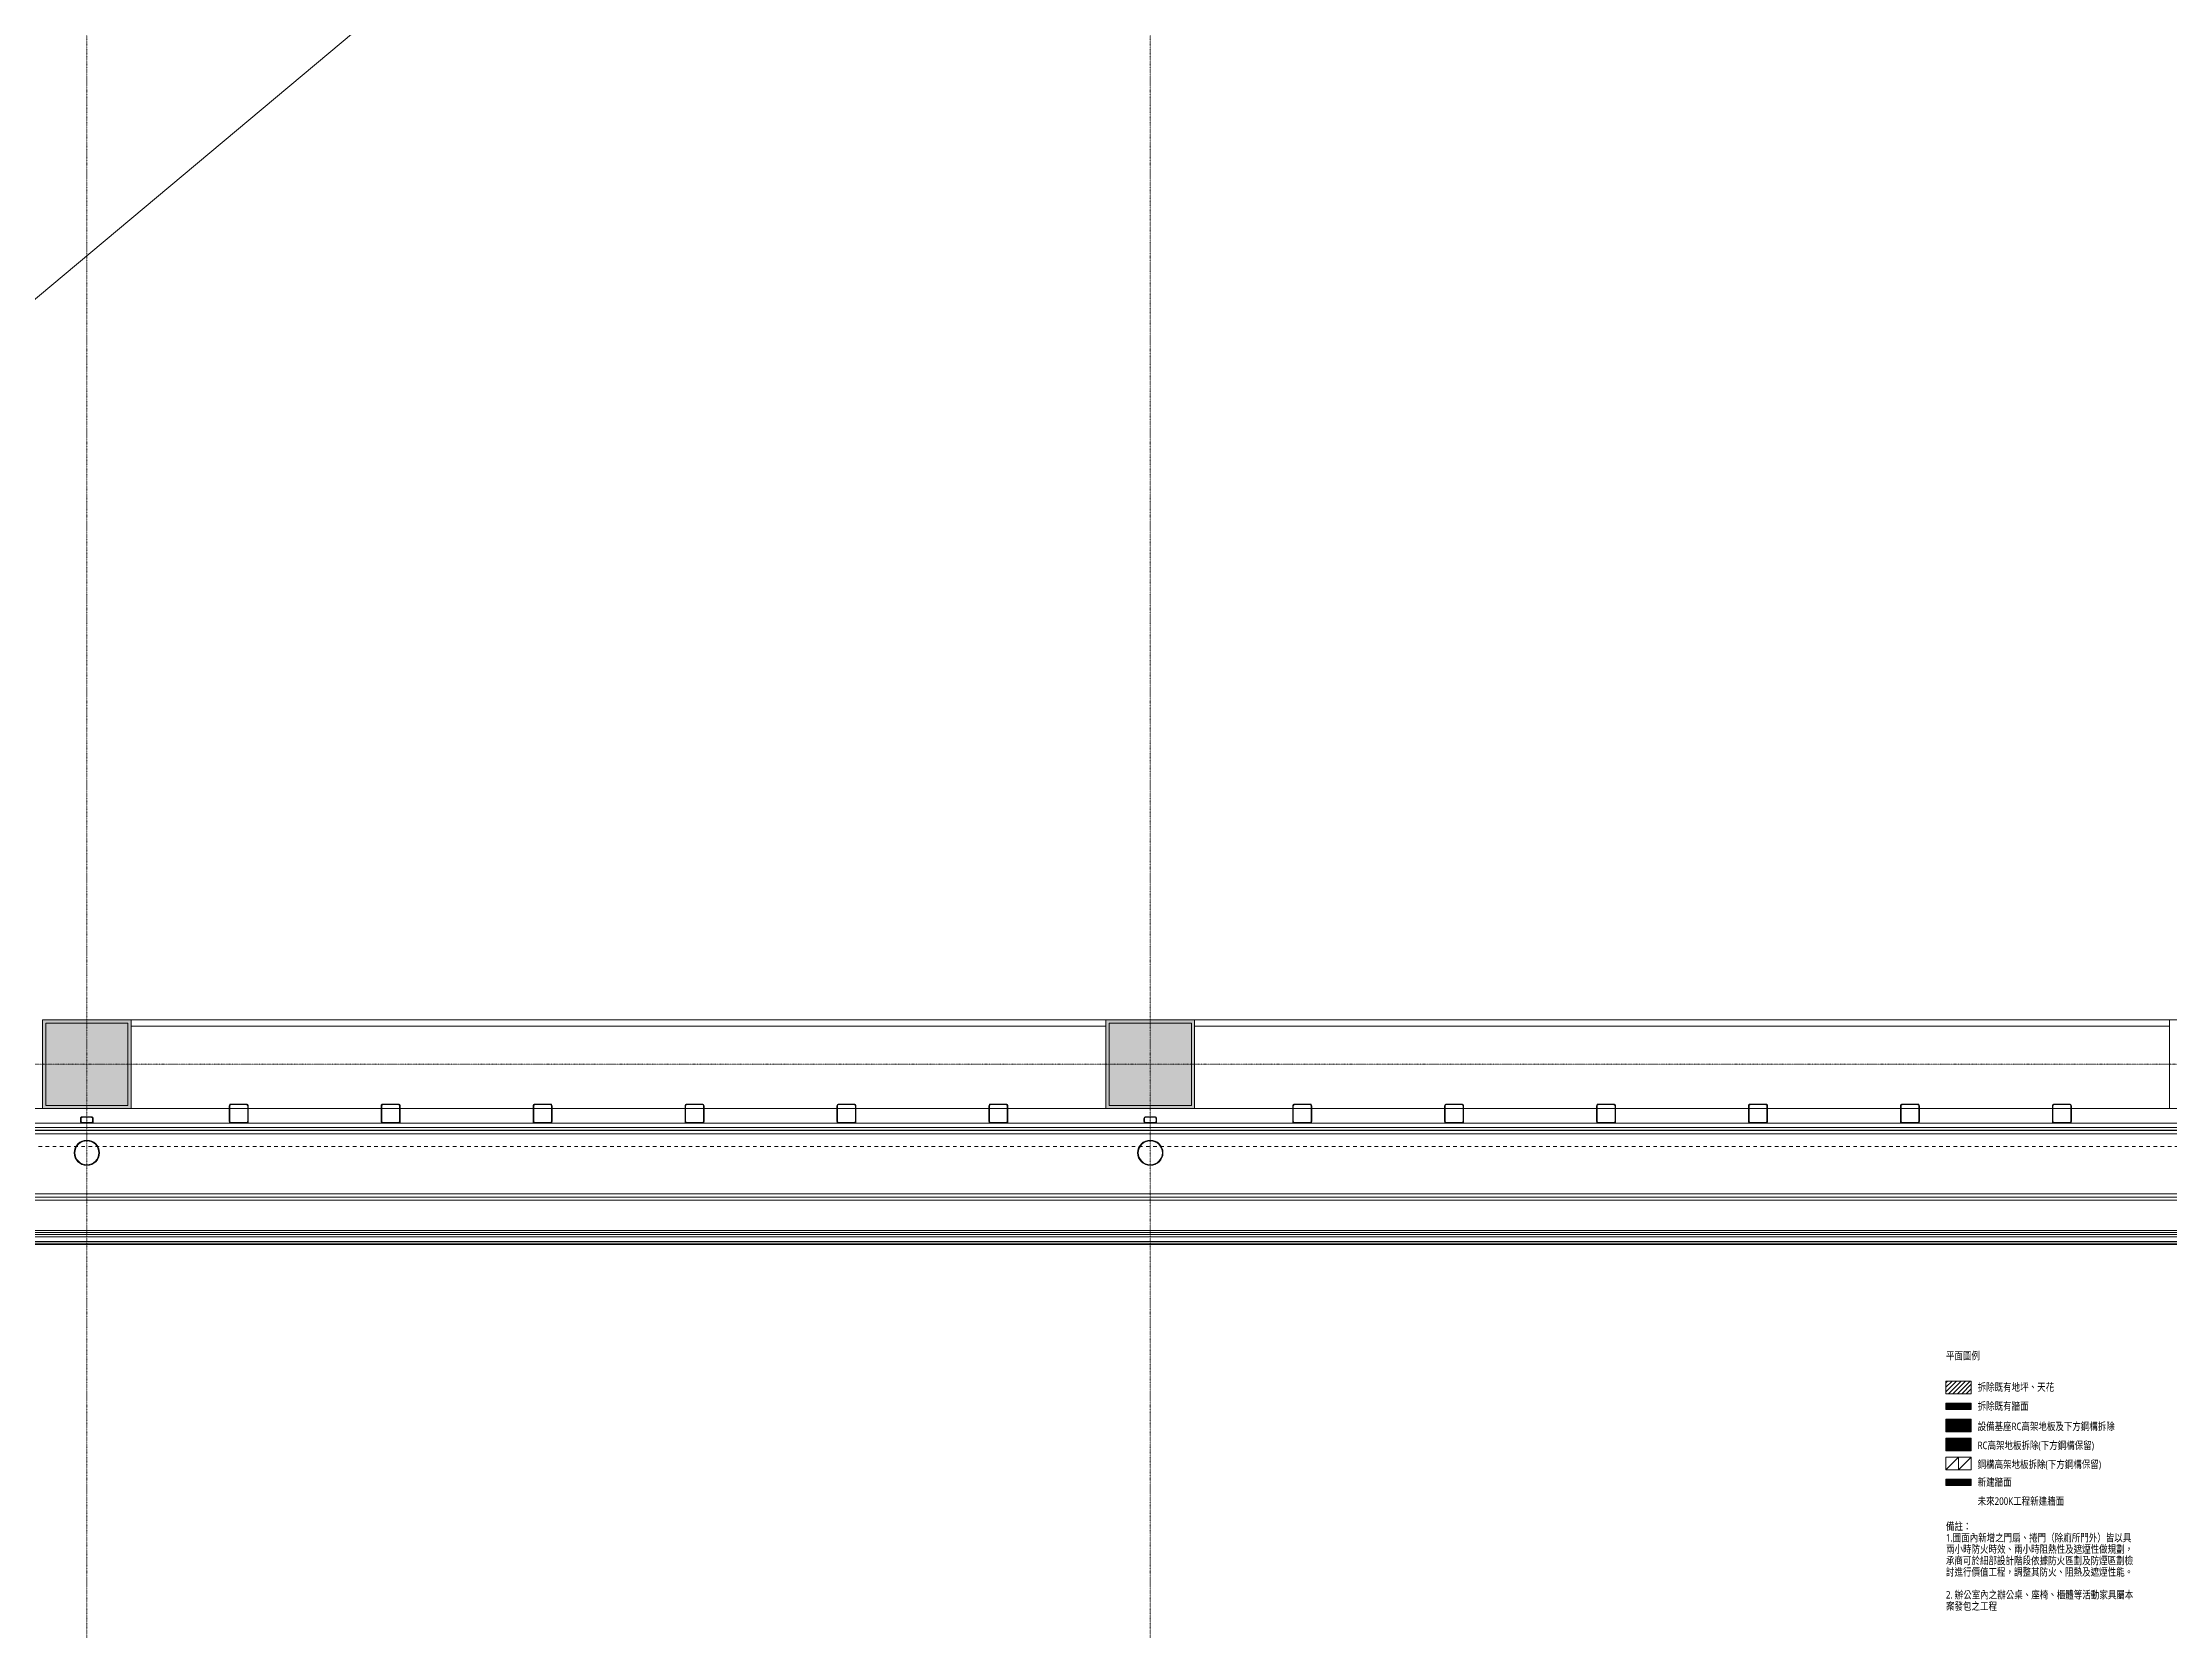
# Model space of a CAD drawing. Extents: x -32000 to 401936, y -48083 to 131250.
# Drawn here: x 26050 to 42850, y -4473 to 8071 of the extents above; entities that cross this region are included whole.
import ezdxf

# ---------------------------------------------------------------- set-up
doc = ezdxf.new("R2010")
doc.units = 0
doc.header["$LTSCALE"] = 10
for name, pattern in [('H12PL4$0$JJP_三點線', [0.9, 0.3, -0.15, 0, -0.15, 0, -0.15, 0, -0.15]), ('H12PL4$0$JJP_虛線(退縮線、投影線、地下室範圍、非屬本工程、圖面分區)', [0.45, 0.3, -0.15]), ('H12PL4$0$Wipeout_Contour', [1, 0, -1]), ('XFM7P40ICA$0$H12PL4$0$DOTK1', [0.01, 0.005, -0.005]), ('XFM7P40ICA$0$H12PL4$0$JJP_三點線', [0.9, 0.3, -0.15, 0, -0.15, 0, -0.15, 0, -0.15]), ('XFM7P40ICA$0$H12PL4$0$JJP_虛線(退縮線、投影線、地下室範圍、非屬本工程、圖面分區)', [0.45, 0.3, -0.15]), ('XFM7P40ICA$0$H12PL4$0$TAI_虛線', [5.644, 2.822, -2.822])]:
    doc.linetypes.add(name, pattern=pattern)
for name, color, linetype in [('H12PL4$0$A-OBJE-2D', 252, 'Continuous'), ('H12PL4$0$A-OBJE-MEP', 252, 'Continuous'), ('H12PL4$0$A-TEXT-修改說明.50K', 252, 'Continuous'), ('H12PL4$0$A-WALL-EX', 252, 'Continuous'), ('H12PL4$0$Hattch', 252, 'Continuous'), ('H12PL4$0$S-COL', 252, 'Continuous'), ('H12PL4$0$S-GRID', 252, 'Continuous'), ('XFM7P40ICA$0$H12PL4$0$A-OBJE-MEP', 252, 'Continuous'), ('XFM7P40ICA$0$H12PL4$0$A-ROOF', 252, 'Continuous'), ('XFM7P40ICA$0$H12PL4$0$A-WALL-EX', 252, 'Continuous'), ('XFM7P40ICA$0$H12PL4$0$Hattch', 252, 'Continuous'), ('XFM7P40ICA$0$H12PL4$0$L40_19_DRAN', 252, 'Continuous'), ('XFM7P40ICA$0$H12PL4$0$L40_19_SIAGE1', 252, 'Continuous'), ('XFM7P40ICA$0$H12PL4$0$L40_19_SIAGE3', 252, 'Continuous'), ('XFM7P40ICA$0$H12PL4$0$L40_19_STEEL2', 252, 'Continuous'), ('XFM7P40ICA$0$H12PL4$0$L40_19_STEEL3', 252, 'Continuous'), ('XFM7P40ICA$0$H12PL4$0$L40_19_SUGATAD', 252, 'Continuous'), ('XFM7P40ICA$0$H12PL4$0$S-COL', 252, 'Continuous'), ('XFM7P40ICA$0$H12PL4$0$S-GRID', 252, 'Continuous')]:
    doc.layers.add(name, color=color, linetype=linetype)
doc.styles.add('H12PL4$0$Standard', font='', dxfattribs={"width": 0.8})
doc.styles.get('H12PL4$0$Standard').set_extended_font_data('Microsoft JhengHei')

# ---------------------------------------------------------------- blocks, each defined once
blk = doc.blocks.new('XFM7P40ICA$0$H12PL4')
at = {"layer": 'XFM7P40ICA$0$H12PL4$0$Hattch', "linetype": 'Continuous', "lineweight": 0}
for points in [[(26050, -350), (26750, -350), (26750, 350), (26050, 350)], [(34450, -350), (35150, -350), (35150, 350), (34450, 350)]]:
    blk.add_hatch(color=256, dxfattribs=at).paths.add_polyline_path(points)
at = {"layer": 'XFM7P40ICA$0$H12PL4$0$A-OBJE-MEP', "lineweight": 0, "flags": 128}
for points in [[(26495, -700, 1), (26305, -700, 1)], [(34895, -700, 1), (34705, -700, 1)]]:
    blk.add_lwpolyline(points, format="xyb", close=True, dxfattribs=at)
at = {"layer": 'XFM7P40ICA$0$H12PL4$0$A-OBJE-MEP', "lineweight": 0}
for centre in [(26400, -700), (34800, -700)]:
    blk.add_circle(centre, 100, dxfattribs=at)
at = {"layer": 'XFM7P40ICA$0$H12PL4$0$A-ROOF', "linetype": 'XFM7P40ICA$0$H12PL4$0$TAI_虛線', "lineweight": 0, "flags": 128}
blk.add_lwpolyline([(126735, -650), (17965, -650)], dxfattribs=at)
at = {"layer": 'XFM7P40ICA$0$H12PL4$0$A-WALL-EX', "linetype": 'XFM7P40ICA$0$H12PL4$0$JJP_虛線(退縮線、投影線、地下室範圍、非屬本工程、圖面分區)', "lineweight": 0}
for p, q in [((18000, -550), (126646.3, -550)), ((18000, -1050), (126646.3, -1050)), ((18000, -1330), (126700, -1330)), ((18000, -1345), (126700, -1345)), ((18000, -1365), (126700, -1365))]:
    blk.add_line(p, q, dxfattribs=at)
at = {"layer": 'XFM7P40ICA$0$H12PL4$0$A-WALL-EX', "lineweight": 0, "flags": 128}
for points in [[(126700, -465), (18000, -465)], [(18000, -500), (126700, -500)]]:
    blk.add_lwpolyline(points, dxfattribs=at)
at = {"layer": 'XFM7P40ICA$0$H12PL4$0$A-WALL-EX', "linetype": 'XFM7P40ICA$0$H12PL4$0$JJP_虛線(退縮線、投影線、地下室範圍、非屬本工程、圖面分區)', "lineweight": 0, "flags": 128}
for points in [[(126700, -520), (18000, -520)], [(126646.3, -525), (18000, -525)], [(126700, -1025), (18000, -1025)], [(18000, -1075), (126646.3, -1075)], [(126700, -1315), (18000, -1315)], [(18000, -1345), (126700, -1345)], [(126700, -1365), (18000, -1365)], [(18000, -1400), (126700, -1400)], [(18000, -1415), (126700, -1415)], [(18000, -1425), (126700, -1425)]]:
    blk.add_lwpolyline(points, dxfattribs=at)
at = {"layer": 'XFM7P40ICA$0$H12PL4$0$L40_19_DRAN', "lineweight": 0}
for centre in [(26400, -700), (34800, -700)]:
    blk.add_circle(centre, 100, dxfattribs=at)
at = {"layer": 'XFM7P40ICA$0$H12PL4$0$L40_19_SIAGE1', "lineweight": 0}
for p, q in [((26750, 350), (34450, 350)), ((35150, 350), (42850, 350)), ((126700, -500), (18000, -500))]:
    blk.add_line(p, q, dxfattribs=at)
at = {"layer": 'XFM7P40ICA$0$H12PL4$0$L40_19_SIAGE3', "lineweight": 0}
for p, q in [((26750, 300), (34450, 300)), ((35150, 300), (42850, 300)), ((17965, -465), (126735, -465))]:
    blk.add_line(p, q, dxfattribs=at)
at = {"layer": 'XFM7P40ICA$0$H12PL4$0$L40_19_STEEL2', "lineweight": 0, "flags": 128}
for points in [[(26050, -350), (26050, 350), (26750, 350), (26750, -350)], [(34450, -350), (34450, 350), (35150, 350), (35150, -350)], [(42850, -350), (42850, 350), (43550, 350), (43550, -350)], [(26075, -325), (26075, 325), (26725, 325), (26725, -325)], [(34475, -325), (34475, 325), (35125, 325), (35125, -325)]]:
    blk.add_lwpolyline(points, close=True, dxfattribs=at)
at = {"layer": 'XFM7P40ICA$0$H12PL4$0$L40_19_STEEL3', "lineweight": 0, "flags": 128}
for points in [[(27661.5, -315), (27538.5, -315, 0.4142136), (27525, -328.5), (27525, -451.5, 0.4142136), (27538.5, -465), (27661.5, -465, 0.4142136), (27675, -451.5), (27675, -328.5, 0.4142136)], [(27661.5, -319.5), (27538.5, -319.5, 0.4142136), (27529.5, -328.5), (27529.5, -451.5, 0.4142136), (27538.5, -460.5), (27661.5, -460.5, 0.4142136), (27670.5, -451.5), (27670.5, -328.5, 0.4142136)], [(28861.5, -315), (28738.5, -315, 0.4142136), (28725, -328.5), (28725, -451.5, 0.4142136), (28738.5, -465), (28861.5, -465, 0.4142136), (28875, -451.5), (28875, -328.5, 0.4142136)], [(28861.5, -319.5), (28738.5, -319.5, 0.4142136), (28729.5, -328.5), (28729.5, -451.5, 0.4142136), (28738.5, -460.5), (28861.5, -460.5, 0.4142136), (28870.5, -451.5), (28870.5, -328.5, 0.4142136)], [(30061.5, -315), (29938.5, -315, 0.4142136), (29925, -328.5), (29925, -451.5, 0.4142136), (29938.5, -465), (30061.5, -465, 0.4142136), (30075, -451.5), (30075, -328.5, 0.4142136)], [(30061.5, -319.5), (29938.5, -319.5, 0.4142136), (29929.5, -328.5), (29929.5, -451.5, 0.4142136), (29938.5, -460.5), (30061.5, -460.5, 0.4142136), (30070.5, -451.5), (30070.5, -328.5, 0.4142136)], [(31261.5, -315), (31138.5, -315, 0.4142136), (31125, -328.5), (31125, -451.5, 0.4142136), (31138.5, -465), (31261.5, -465, 0.4142136), (31275, -451.5), (31275, -328.5, 0.4142136)], [(31261.5, -319.5), (31138.5, -319.5, 0.4142136), (31129.5, -328.5), (31129.5, -451.5, 0.4142136), (31138.5, -460.5), (31261.5, -460.5, 0.4142136), (31270.5, -451.5), (31270.5, -328.5, 0.4142136)], [(32461.5, -315), (32338.5, -315, 0.4142136), (32325, -328.5), (32325, -451.5, 0.4142136), (32338.5, -465), (32461.5, -465, 0.4142136), (32475, -451.5), (32475, -328.5, 0.4142136)], [(32461.5, -319.5), (32338.5, -319.5, 0.4142136), (32329.5, -328.5), (32329.5, -451.5, 0.4142136), (32338.5, -460.5), (32461.5, -460.5, 0.4142136), (32470.5, -451.5), (32470.5, -328.5, 0.4142136)], [(33661.5, -315), (33538.5, -315, 0.4142136), (33525, -328.5), (33525, -451.5, 0.4142136), (33538.5, -465), (33661.5, -465, 0.4142136), (33675, -451.5), (33675, -328.5, 0.4142136)], [(33661.5, -319.5), (33538.5, -319.5, 0.4142136), (33529.5, -328.5), (33529.5, -451.5, 0.4142136), (33538.5, -460.5), (33661.5, -460.5, 0.4142136), (33670.5, -451.5), (33670.5, -328.5, 0.4142136)], [(36061.5, -315), (35938.5, -315, 0.4142136), (35925, -328.5), (35925, -451.5, 0.4142136), (35938.5, -465), (36061.5, -465, 0.4142136), (36075, -451.5), (36075, -328.5, 0.4142136)], [(36061.5, -319.5), (35938.5, -319.5, 0.4142136), (35929.5, -328.5), (35929.5, -451.5, 0.4142136), (35938.5, -460.5), (36061.5, -460.5, 0.4142136), (36070.5, -451.5), (36070.5, -328.5, 0.4142136)], [(37261.5, -315), (37138.5, -315, 0.4142136), (37125, -328.5), (37125, -451.5, 0.4142136), (37138.5, -465), (37261.5, -465, 0.4142136), (37275, -451.5), (37275, -328.5, 0.4142136)], [(37261.5, -319.5), (37138.5, -319.5, 0.4142136), (37129.5, -328.5), (37129.5, -451.5, 0.4142136), (37138.5, -460.5), (37261.5, -460.5, 0.4142136), (37270.5, -451.5), (37270.5, -328.5, 0.4142136)], [(38461.5, -315), (38338.5, -315, 0.4142136), (38325, -328.5), (38325, -451.5, 0.4142136), (38338.5, -465), (38461.5, -465, 0.4142136), (38475, -451.5), (38475, -328.5, 0.4142136)], [(38461.5, -319.5), (38338.5, -319.5, 0.4142136), (38329.5, -328.5), (38329.5, -451.5, 0.4142136), (38338.5, -460.5), (38461.5, -460.5, 0.4142136), (38470.5, -451.5), (38470.5, -328.5, 0.4142136)], [(39661.5, -315), (39538.5, -315, 0.4142136), (39525, -328.5), (39525, -451.5, 0.4142136), (39538.5, -465), (39661.5, -465, 0.4142136), (39675, -451.5), (39675, -328.5, 0.4142136)], [(39661.5, -319.5), (39538.5, -319.5, 0.4142136), (39529.5, -328.5), (39529.5, -451.5, 0.4142136), (39538.5, -460.5), (39661.5, -460.5, 0.4142136), (39670.5, -451.5), (39670.5, -328.5, 0.4142136)], [(40861.5, -315), (40738.5, -315, 0.4142136), (40725, -328.5), (40725, -451.5, 0.4142136), (40738.5, -465), (40861.5, -465, 0.4142136), (40875, -451.5), (40875, -328.5, 0.4142136)], [(40861.5, -319.5), (40738.5, -319.5, 0.4142136), (40729.5, -328.5), (40729.5, -451.5, 0.4142136), (40738.5, -460.5), (40861.5, -460.5, 0.4142136), (40870.5, -451.5), (40870.5, -328.5, 0.4142136)], [(42061.5, -315), (41938.5, -315, 0.4142136), (41925, -328.5), (41925, -451.5, 0.4142136), (41938.5, -465), (42061.5, -465, 0.4142136), (42075, -451.5), (42075, -328.5, 0.4142136)], [(42061.5, -319.5), (41938.5, -319.5, 0.4142136), (41929.5, -328.5), (41929.5, -451.5, 0.4142136), (41938.5, -460.5), (42061.5, -460.5, 0.4142136), (42070.5, -451.5), (42070.5, -328.5, 0.4142136)], [(26436.5, -415), (26363.5, -415, 0.4142136), (26350, -428.5), (26350, -451.5, 0.4142136), (26363.5, -465), (26436.5, -465, 0.4142136), (26450, -451.5), (26450, -428.5, 0.4142136)], [(26436.5, -419.5), (26363.5, -419.5, 0.4142136), (26354.5, -428.5), (26354.5, -451.5, 0.4142136), (26363.5, -460.5), (26436.5, -460.5, 0.4142136), (26445.5, -451.5), (26445.5, -428.5, 0.4142136)], [(34836.5, -415), (34763.5, -415, 0.4142136), (34750, -428.5), (34750, -451.5, 0.4142136), (34763.5, -465), (34836.5, -465, 0.4142136), (34850, -451.5), (34850, -428.5, 0.4142136)], [(34836.5, -419.5), (34763.5, -419.5, 0.4142136), (34754.5, -428.5), (34754.5, -451.5, 0.4142136), (34763.5, -460.5), (34836.5, -460.5, 0.4142136), (34845.5, -451.5), (34845.5, -428.5, 0.4142136)]]:
    blk.add_lwpolyline(points, format="xyb", close=True, dxfattribs=at)
at = {"layer": 'XFM7P40ICA$0$H12PL4$0$L40_19_SUGATAD', "linetype": 'XFM7P40ICA$0$H12PL4$0$DOTK1', "lineweight": 0}
blk.add_line((18000, -1425), (126700, -1425), dxfattribs=at)
at = {"layer": 'XFM7P40ICA$0$H12PL4$0$S-COL', "lineweight": 0, "flags": 128}
for points in [[(26050, -350), (26750, -350), (26750, 350), (26050, 350)], [(34450, -350), (35150, -350), (35150, 350), (34450, 350)]]:
    blk.add_lwpolyline(points, close=True, dxfattribs=at)
at = {"layer": 'XFM7P40ICA$0$H12PL4$0$S-GRID', "linetype": 'XFM7P40ICA$0$H12PL4$0$JJP_三點線', "lineweight": 0}
for p, q in [((26400, 128250), (26400, -28000)), ((34800, 128250), (34800, -28000)), ((-29000, 0), (289600, 0))]:
    blk.add_line(p, q, dxfattribs=at)
blk = doc.blocks.new('XFM7P40ICA')
blk.add_blockref('XFM7P40ICA$0$H12PL4', (0, 0))
blk = doc.blocks.new('H12PL4')
at = {"layer": 'H12PL4$0$Hattch', "linetype": 'Continuous', "lineweight": 0}
for points in [[(41084.76, -2803.47), (41284.76, -2803.47), (41284.76, -2903.47), (41084.76, -2903.47)], [(41084.76, -2953.47), (41284.76, -2953.47), (41284.76, -3053.47), (41084.76, -3053.47)], [(41084.76, -3278.47), (41284.76, -3278.47), (41284.76, -3328.47), (41084.76, -3328.47)]]:
    blk.add_hatch(color=256, dxfattribs=at).paths.add_polyline_path(points)
at = {"layer": 'H12PL4$0$A-OBJE-2D', "lineweight": 0}
blk.add_line((18350, -350), (126700, 90350), dxfattribs=at)
at = {"layer": 'H12PL4$0$A-OBJE-MEP', "lineweight": 0, "flags": 128}
for points in [[(26495, -700, 1), (26305, -700, 1)], [(34895, -700, 1), (34705, -700, 1)]]:
    blk.add_lwpolyline(points, format="xyb", close=True, dxfattribs=at)
at = {"layer": 'H12PL4$0$A-OBJE-MEP', "lineweight": 0}
for centre in [(26400, -700), (34800, -700)]:
    blk.add_circle(centre, 100, dxfattribs=at)
at = {"layer": 'H12PL4$0$A-TEXT-修改說明.50K', "lineweight": 0}
for points in [[(41084.76, -3103.47), (41184.76, -3103.47), (41184.76, -3203.47), (41084.76, -3203.47)], [(41184.76, -3103.47), (41284.76, -3103.47), (41284.76, -3203.47), (41184.76, -3203.47)]]:
    blk.add_lwpolyline(points, close=True, dxfattribs=at)
for points in [[(41184.76, -3103.47), (41084.76, -3203.47)], [(41284.76, -3103.47), (41184.76, -3203.47)]]:
    blk.add_lwpolyline(points, dxfattribs=at)
at = {"layer": 'H12PL4$0$A-WALL-EX', "lineweight": 0}
blk.add_line((126700, -465), (18000, -465), dxfattribs=at)
at = {"layer": 'H12PL4$0$A-WALL-EX', "linetype": 'H12PL4$0$JJP_虛線(退縮線、投影線、地下室範圍、非屬本工程、圖面分區)', "lineweight": 0}
for p, q in [((18000, -550), (126646.29, -550)), ((18000, -1050), (126646.29, -1050)), ((18000, -1330), (126700, -1330)), ((18000, -1345), (126700, -1345)), ((18000, -1365), (126700, -1365))]:
    blk.add_line(p, q, dxfattribs=at)
at = {"layer": 'H12PL4$0$A-WALL-EX', "lineweight": 0, "flags": 128}
for points in [[(126700, -350), (18000, -350)], [(18000, -500), (126700, -500)], [(18000, -500), (126700, -500)], [(18000, -500), (68150, -500)], [(18000, -1400), (126700, -1400)]]:
    blk.add_lwpolyline(points, dxfattribs=at)
at = {"layer": 'H12PL4$0$A-WALL-EX', "linetype": 'H12PL4$0$JJP_虛線(退縮線、投影線、地下室範圍、非屬本工程、圖面分區)', "lineweight": 0, "flags": 128}
for points in [[(126700, -520), (18000, -520)], [(126646.29, -525), (18000, -525)], [(18000, -1075), (126646.29, -1075)], [(126700, -1315), (18000, -1315)], [(18000, -1345), (126700, -1345)], [(126700, -1365), (18000, -1365)], [(18000, -1400), (126700, -1400)], [(18000, -1415), (126700, -1415)]]:
    blk.add_lwpolyline(points, dxfattribs=at)
at = {"layer": 'H12PL4$0$Hattch', "lineweight": 0, "flags": 128}
for points in [[(41084.76, -2803.47), (41284.76, -2803.47), (41284.76, -2903.47), (41084.76, -2903.47)], [(41084.76, -2953.47), (41284.76, -2953.47), (41284.76, -3053.47), (41084.76, -3053.47)], [(41084.76, -3278.47), (41284.76, -3278.47), (41284.76, -3328.47), (41084.76, -3328.47)]]:
    blk.add_lwpolyline(points, close=True, dxfattribs=at)
at = {"layer": 'H12PL4$0$S-COL', "lineweight": 0, "flags": 128}
for points in [[(26750, -350), (26750, 350), (26050, 350), (26050, -350)], [(35150, -350), (35150, 350), (34450, 350), (34450, -350)]]:
    blk.add_lwpolyline(points, dxfattribs=at)
at = {"layer": 'H12PL4$0$S-GRID', "linetype": 'H12PL4$0$JJP_三點線', "lineweight": 0}
for p, q in [((26400, 128250), (26400, -28000)), ((34800, 128250), (34800, -28000)), ((-29000, 0), (289600, 0))]:
    blk.add_line(p, q, dxfattribs=at)
at = {"linetype": 'Continuous', "lineweight": 0, "style": 'H12PL4$0$Standard'}
for s, insert, char_height, attachment_point in [('\\A1;平面圖例', (41084.76, -2306.04), 60, 4), ('\\A1;設備基座RC高架地板及下方鋼構拆除', (41334.76, -2831.07), 59.8104, 1), ('\\A1;RC高架地板拆除(下方鋼構保留)', (41334.76, -2981.22), 59.8104, 1), ('\\A1;鋼構高架地板拆除(下方鋼構保留)', (41334.76, -3131.22), 59.8104, 1), ('\\A1;新建牆面', (41334.76, -3271.52), 60, 1), ('\\A1;未來200K工程新建牆面', (41334.76, -3421.52), 60, 1)]:
    blk.add_mtext(s, dxfattribs=dict(at, insert=insert, char_height=char_height, attachment_point=attachment_point))
at = {"linetype": 'Continuous', "lineweight": 0, "insert": (41084.76, -3620.76), "char_height": 60, "width": 1500, "attachment_point": 1, "line_spacing_factor": 0.900895, "style": 'H12PL4$0$Standard'}
blk.add_mtext('\\A1;備註：\\P1.圖面內新增之門扇、捲門（除廁所門外）皆以具兩小時防火時效、兩小時阻熱性及遮煙性做規劃，承商可於細部設計階段依據防火區劃及防煙區劃檢討進行價值工程，調整其防火、阻熱及遮煙性能。\\P\\P2. 辦公室內之辦公桌、座椅、櫃體等活動家具屬本案發包之工程', dxfattribs=at)
at = {"linetype": 'H12PL4$0$Wipeout_Contour', "lineweight": 0, "ltscale": 165055.48089}
blk.add_wipeout([(41084.76, -2503.47), (41284.76, -2503.47), (41284.76, -2603.47), (41084.76, -2603.47)], dxfattribs=at).dxf.layer = 'H12PL4$0$Hattch'
at = {"layer": 'H12PL4$0$Hattch', "linetype": 'Continuous', "lineweight": 0}
h = blk.add_hatch(dxfattribs=at)
h.set_pattern_fill('FA_三明治板__25X25_45___0002', color=256, style=0, pattern_type=2)
h.set_pattern_definition([(45, (40482.884, -2906.346), (-17.6777, 17.6777), [])])
h.paths.add_polyline_path([(41084.76, -2503.47), (41284.76, -2503.47), (41284.76, -2603.47), (41084.76, -2603.47)])
blk.add_hatch(color=256, dxfattribs=at).paths.add_polyline_path([(41084.76, -2678.47), (41284.76, -2678.47), (41284.76, -2728.47), (41084.76, -2728.47)])
at = {"layer": 'H12PL4$0$Hattch', "lineweight": 0, "flags": 128}
for points in [[(41084.76, -2503.47), (41284.76, -2503.47), (41284.76, -2603.47), (41084.76, -2603.47)], [(41084.76, -2678.47), (41284.76, -2678.47), (41284.76, -2728.47), (41084.76, -2728.47)]]:
    blk.add_lwpolyline(points, close=True, dxfattribs=at)
at = {"linetype": 'Continuous', "lineweight": 0, "char_height": 60, "attachment_point": 1, "style": 'H12PL4$0$Standard'}
for s, insert in [('\\A1;拆除既有地坪、天花', (41334.76, -2520.91)), ('\\A1;拆除既有牆面', (41334.76, -2670.91))]:
    blk.add_mtext(s, dxfattribs=dict(at, insert=insert))

msp = doc.modelspace()

# ---------------------------------------------------------------- block references
msp.add_blockref('XFM7P40ICA', (0, 0))

# ---------------------------------------------------------------- next in the draw order: block references
msp.add_blockref('H12PL4', (0, 0))

doc.saveas('drawing.dxf')
